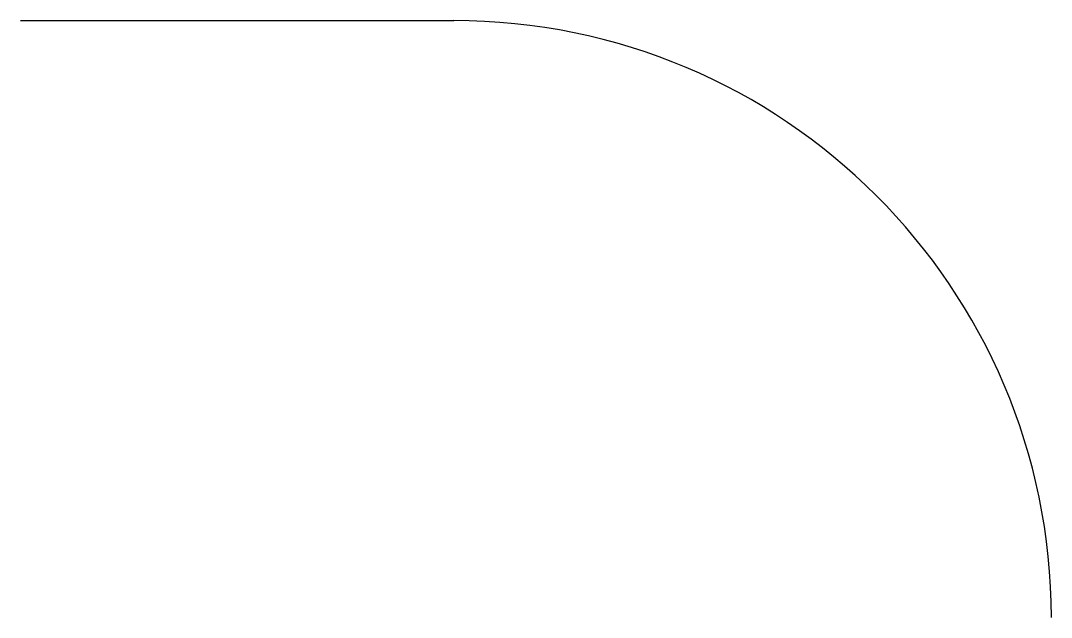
# Model space of a CAD drawing. Extents: x 13.56 to 17.88, y 32 to 34.5.
import ezdxf

# ---------------------------------------------------------------- set-up
doc = ezdxf.new("R2010")
doc.units = 0
doc.header["$LTSCALE"] = 5
doc.header["$MEASUREMENT"] = 0
doc.layers.add('Z0_TOPCOMP', color=6, linetype='Continuous')

msp = doc.modelspace()

# ---------------------------------------------------------------- linework, layer by layer
at = {"layer": 'Z0_TOPCOMP', "color": 6, "linetype": 'Continuous', "lineweight": 25}
msp.add_line((13.5625, 34.4964), (15.375, 34.4963), dxfattribs=at)
msp.add_arc((15.375, 31.9963), 2.5, 0.0839, 89.9998, dxfattribs=at)

doc.saveas('drawing.dxf')
